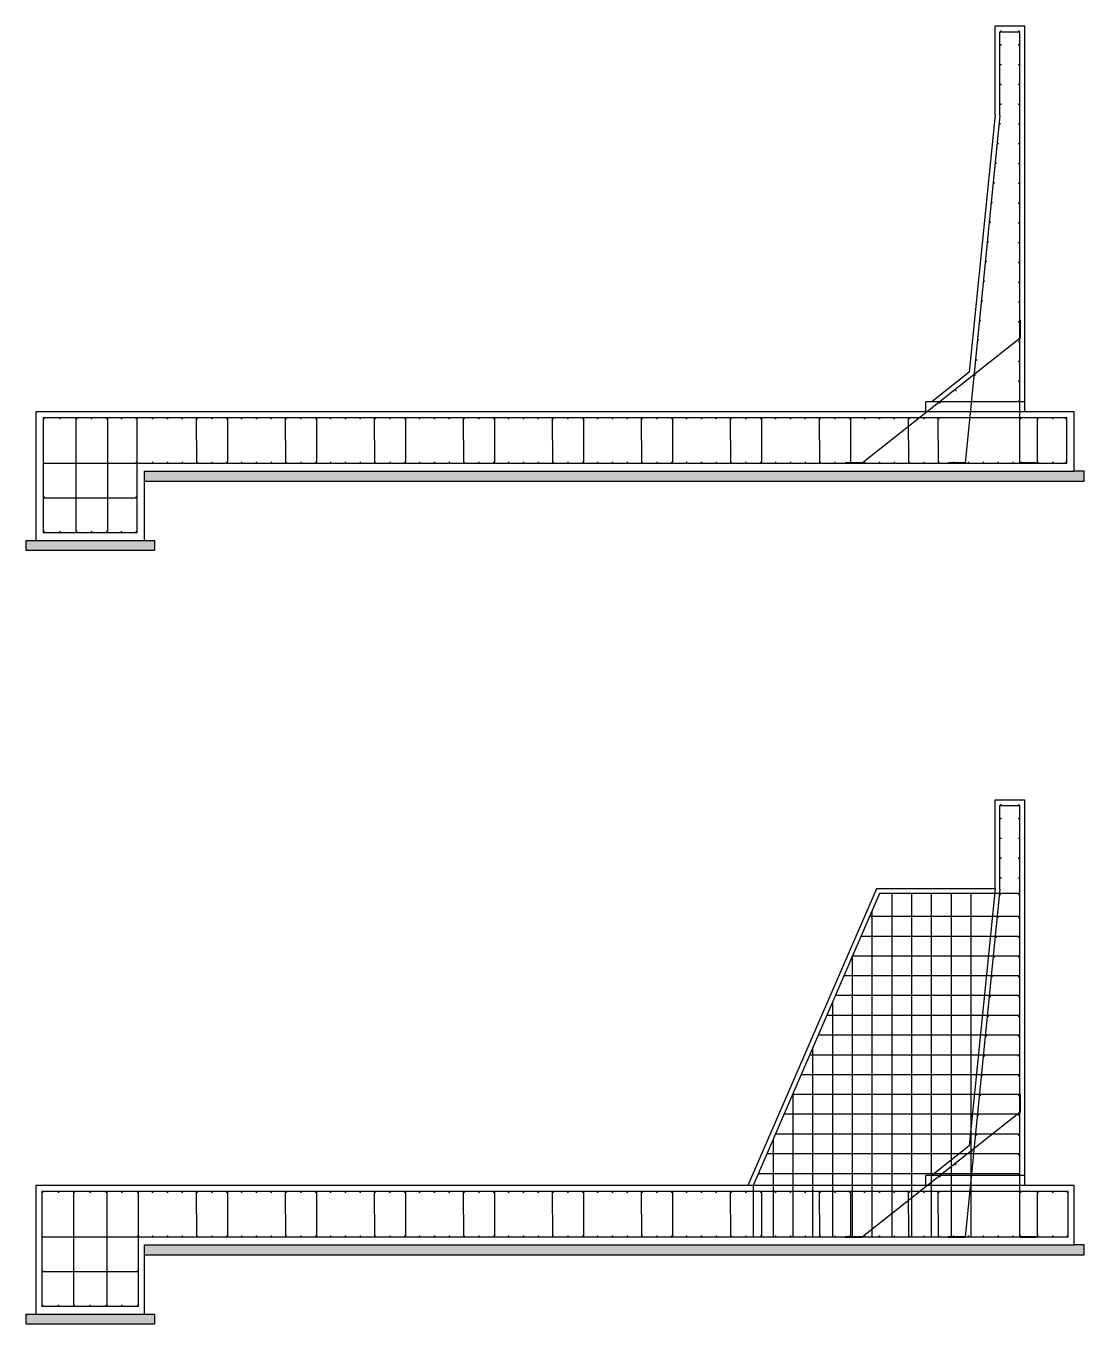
# Model space of a CAD drawing. Header units: centimetres. Extents: x 21448 to 61951, y 7284 to 18464.
# Drawn here: x 56200 to 57270, y 12918 to 14230 of the extents above; entities that cross this region are included whole.
import ezdxf

# ---------------------------------------------------------------- set-up
doc = ezdxf.new("R2010")
doc.units = ezdxf.units.CM
doc.header["$MEASUREMENT"] = 0
for name, color, linetype, lineweight in [('HATCH', 250, 'Continuous', 9), ('THAY', 7, 'Continuous', 25), ('THEPDAI', 3, 'Continuous', 30), ('THEPDOC', 1, 'Continuous', 40)]:
    doc.layers.add(name, color=color, linetype=linetype, lineweight=lineweight)
doc.layers.add('Thep chu', color=1, linetype='Continuous')

msp = doc.modelspace()

# ---------------------------------------------------------------- hatches: boundary and pattern name
at = {"layer": 'HATCH'}
h = msp.add_hatch(dxfattribs=at)
h.set_pattern_fill('AR-CONC', color=256, style=0)
h.set_pattern_definition([(50, (1372.5144, 0), (7.1726018, -0.62752135), [0.75, -8.25]), (355, (1372.5144, 0), (-1.3875133, 7.5219213), [0.6, -6.6]), (100.4514, (1373.112, -0.052), (5.7850938, 6.8943954), [0.6374019, -7.0114211]), (46.1842, (1372.514, 2), (10.6724105, -1.6551901), [1.125, -12.375]), (96.6356, (1373.404, 1.862), (9.346627, 9.7411787), [0.9561029, -10.51713]), (351.1842, (1372.514, 2), (9.3466195, 9.741186), [0.9, -9.9]), (21, (1373.5144, 1.5), (5.9690705, -4.0261889), [0.75, -8.25]), (326, (1373.5144, 1.5), (2.4331533, 7.25150045), [0.6, -6.6]), (71.4514, (1374.012, 1.1645), (8.4022263, 3.225305), [0.6374019, -7.0114211]), (37.5, (1372.5144, 0), (0.12159855, 3.32893854), [0, -6.52, 0, -6.7, 0, -6.625]), (7.5, (1372.5144, 0), (2.63069537, 3.94411712), [0, -3.82, 0, -6.37, 0, -2.525]), (327.5, (1370.2844, 0), (5.33822436, -0.22554872), [0, -2.5, 0, -7.8, 0, -10.35]), (317.5, (1369.2844, 0), (5.8318617, 1.00104982), [0, -3.25, 0, -5.18, 0, -7.35])])
h.paths.add_polyline_path([(56320.3, 13780.1), (56320.3, 13770.1), (57270.3, 13770.1), (57270.3, 13780.1), (57260.3, 13780.1)])
h.paths.add_polyline_path([(56330.3, 13710.1), (56320.3, 13710.1), (56210.3, 13710.1), (56200.3, 13710.1), (56200.3, 13700.1), (56330.3, 13700.1)])
h = msp.add_hatch(dxfattribs=at)
h.set_pattern_fill('AR-CONC', color=256, style=0)
h.set_pattern_definition([(50, (1372.5144, -782.139), (7.1726018, -0.62752135), [0.75, -8.25]), (355, (1372.5144, -782.139), (-1.3875133, 7.5219213), [0.6, -6.6]), (100.4514, (1373.112, -782.1916), (5.7850938, 6.8943954), [0.6374019, -7.0114211]), (46.1842, (1372.514, -780.139), (10.6724105, -1.6551901), [1.125, -12.375]), (96.6356, (1373.404, -780.277), (9.346627, 9.7411787), [0.9561029, -10.51713]), (351.1842, (1372.514, -780.139), (9.3466195, 9.741186), [0.9, -9.9]), (21, (1373.5144, -780.639), (5.9690705, -4.0261889), [0.75, -8.25]), (326, (1373.5144, -780.639), (2.4331533, 7.25150045), [0.6, -6.6]), (71.4514, (1374.012, -780.975), (8.4022263, 3.225305), [0.6374019, -7.0114211]), (37.5, (1372.5144, -782.1393), (0.12159855, 3.32893854), [0, -6.52, 0, -6.7, 0, -6.625]), (7.5, (1372.5144, -782.1393), (2.63069537, 3.94411712), [0, -3.82, 0, -6.37, 0, -2.525]), (327.5, (1370.2844, -782.1393), (5.33822436, -0.22554872), [0, -2.5, 0, -7.8, 0, -10.35]), (317.5, (1369.2844, -782.1393), (5.8318617, 1.00104982), [0, -3.25, 0, -5.18, 0, -7.35])])
h.paths.add_polyline_path([(56320.3, 12998), (56320.3, 12988), (57270.3, 12988), (57270.3, 12998), (57260.3, 12998)])
h.paths.add_polyline_path([(56330.3, 12928), (56320.3, 12928), (56210.3, 12928), (56200.3, 12928), (56200.3, 12918), (56330.3, 12918)])

# ---------------------------------------------------------------- linework, layer by layer
at = {"layer": 'THAY', "color": 6}
for p, q in [((57180.3, 14140.1), (57180.3, 14230.1)), ((57180.3, 14230.1), (57210.3, 14230.1)), ((57210.3, 13840.1), (57210.3, 14230.1)), ((57180.3, 14140.1), (57154.3, 13880.1)), ((57154.3, 13880.1), (57116.4, 13850.1)), ((57210.3, 13850.1), (57110.3, 13850.1)), ((57110.3, 13840.1), (57110.3, 13850.1)), ((57180.3, 13358), (57180.3, 13448)), ((57180.3, 13448), (57210.3, 13448)), ((57210.3, 13058), (57210.3, 13448)), ((57060.3, 13358), (56930.3, 13058)), ((57180.3, 13358), (57060.3, 13358)), ((57180.3, 13358), (57154.3, 13098)), ((57154.3, 13098), (57116.4, 13068)), ((57210.3, 13068), (57110.3, 13068)), ((57110.3, 13058), (57110.3, 13068))]:
    msp.add_line(p, q, dxfattribs=at)
at = {"layer": 'THAY'}
for p, q in [((57260.3, 13840.1), (56210.3, 13840.1)), ((56210.3, 13840.1), (56210.3, 13780.1)), ((57260.3, 13780.1), (57260.3, 13840.1)), ((56210.3, 13780.1), (56210.3, 13710.1)), ((56320.3, 13780.1), (57260.3, 13780.1)), ((56320.3, 13710.1), (56320.3, 13780.1)), ((57270.3, 13780.1), (57260.3, 13780.1)), ((57270.3, 13770.1), (57270.3, 13780.1)), ((56320.3, 13770.1), (57270.3, 13770.1)), ((56200.3, 13710.1), (56200.3, 13700.1)), ((56200.3, 13710.1), (56210.3, 13710.1)), ((56200.3, 13700.1), (56330.3, 13700.1)), ((56210.3, 13710.1), (56320.3, 13710.1)), ((56210.3, 13710.1), (56320.3, 13710.1)), ((56320.3, 13710.1), (56330.3, 13710.1)), ((56330.3, 13710.1), (56330.3, 13700.1)), ((57260.3, 13058), (56210.3, 13058)), ((56210.3, 13058), (56210.3, 12998)), ((57260.3, 12998), (57260.3, 13058)), ((56210.3, 12998), (56210.3, 12928)), ((56320.3, 12998), (57260.3, 12998)), ((56320.3, 12928), (56320.3, 12998)), ((57270.3, 12998), (57260.3, 12998)), ((57270.3, 12988), (57270.3, 12998)), ((56320.3, 12988), (57270.3, 12988)), ((56200.3, 12928), (56200.3, 12918)), ((56200.3, 12928), (56210.3, 12928)), ((56210.3, 12928), (56320.3, 12928)), ((56210.3, 12928), (56320.3, 12928)), ((56320.3, 12928), (56330.3, 12928)), ((56330.3, 12928), (56330.3, 12918)), ((56200.3, 12918), (56330.3, 12918))]:
    msp.add_line(p, q, dxfattribs=at)
at = {"layer": 'Thep chu'}
for p, q in [((57185.3, 14139.6), (57185.3, 14224.1)), ((57185.3, 14224.1), (57205.3, 14224.1)), ((57205.3, 13788), (57205.3, 14224.1)), ((57185.3, 14139.6), (57150.2, 13788)), ((57205.7, 13914.4), (57045.9, 13788)), ((57252.8, 13834.1), (56217.8, 13834.1)), ((57252.8, 13788.1), (57252.8, 13834.1)), ((56217.8, 13788.1), (57252.8, 13788.1)), ((56217.8, 13718.1), (56312.8, 13718.1)), ((57185.3, 13357.5), (57185.3, 13442)), ((57185.3, 13442), (57205.3, 13442)), ((57205.3, 13005.8), (57205.3, 13442)), ((57063.6, 13353), (56935.8, 13058)), ((57205.3, 13353), (57063.6, 13353)), ((57075.8, 13353), (57075.8, 13006)), ((57095.8, 13353), (57095.8, 13006)), ((57115.8, 13353), (57115.8, 13006)), ((57135.8, 13353), (57135.8, 13006)), ((57185.3, 13357.5), (57150.2, 13005.8)), ((57155.8, 13353), (57155.8, 13006)), ((57055.8, 13334.9), (57055.8, 13006)), ((57205.3, 13329.8), (57053.6, 13329.8)), ((57205.3, 13309.7), (57044.9, 13309.7)), ((57035.8, 13288.7), (57035.8, 13006)), ((57205.3, 13289.9), (57036.3, 13289.9)), ((57205.3, 13269.8), (57027.6, 13269.8)), ((57015.8, 13242.6), (57015.8, 13006)), ((57205.3, 13249.9), (57019, 13249.9)), ((57205.3, 13229.9), (57010.3, 13229.9)), ((57205.3, 13209.8), (57001.6, 13209.8)), ((57205.3, 13189.7), (56992.9, 13189.7)), ((56995.8, 13196.4), (56995.8, 13006)), ((57205.3, 13169.9), (56984.3, 13169.9)), ((57205.3, 13150.1), (56975.7, 13150.1)), ((56975.8, 13150.3), (56975.8, 13006)), ((57205.3, 13130.1), (56967, 13130.1)), ((57205.7, 13132.2), (57045.9, 13005.8)), ((57205.3, 13110), (56958.3, 13110)), ((56955.8, 13104.1), (56955.8, 13006)), ((57205.3, 13090), (56949.7, 13090)), ((57205.3, 13069.9), (56941, 13069.9)), ((56935.8, 13058), (56935.8, 13006)), ((57254.3, 13052), (56216.3, 13052)), ((57254.3, 13006), (57254.3, 13052)), ((56216.3, 13006), (57254.3, 13006)), ((56216.3, 12936), (56314.3, 12936))]:
    msp.add_line(p, q, dxfattribs=at)
at = {"layer": 'THEPDAI'}
for p, q in [((56217.8, 13834.1), (56217.8, 13780.1)), ((56250.9, 13833.2), (56250.9, 13719)), ((56282.8, 13833.2), (56282.8, 13719)), ((56312.8, 13718.1), (56312.8, 13834.1)), ((56372.6, 13833.2), (56372.7, 13789)), ((56404.3, 13833.2), (56404.3, 13789)), ((56462.6, 13833.2), (56462.7, 13789)), ((56494.3, 13833.2), (56494.3, 13789)), ((56552.6, 13833.2), (56552.7, 13789)), ((56584.3, 13833.2), (56584.3, 13789)), ((56642.6, 13833.2), (56642.7, 13789)), ((56674.3, 13833.2), (56674.3, 13789)), ((56732.6, 13833.2), (56732.7, 13789)), ((56764.3, 13833.2), (56764.3, 13789)), ((56822.6, 13833.2), (56822.7, 13789)), ((56854.3, 13833.2), (56854.3, 13789)), ((56912.6, 13833.2), (56912.7, 13789)), ((56944.3, 13833.2), (56944.3, 13789)), ((57002.6, 13833.2), (57002.7, 13789)), ((57034.2, 13833.2), (57034.3, 13789)), ((57092.6, 13833.2), (57092.7, 13789)), ((57122.6, 13833.2), (57122.7, 13789)), ((57222.8, 13833.2), (57222.9, 13789)), ((56217.8, 13780.1), (56217.8, 13718.1)), ((56217.8, 13753.1), (56312.8, 13753.1)), ((56216.3, 13052), (56216.3, 12998)), ((56248.4, 13051.1), (56248.4, 12936.8)), ((56282.3, 13051.1), (56282.3, 12936.8)), ((56314.3, 12936), (56314.3, 13052)), ((56372.6, 13051.1), (56372.7, 13006.8)), ((56404.3, 13051.1), (56404.3, 13006.8)), ((56462.6, 13051.1), (56462.7, 13006.8)), ((56494.3, 13051.1), (56494.3, 13006.8)), ((56552.6, 13051.1), (56552.7, 13006.8)), ((56584.3, 13051.1), (56584.3, 13006.8)), ((56642.6, 13051.1), (56642.7, 13006.8)), ((56674.3, 13051.1), (56674.3, 13006.8)), ((56732.6, 13051.1), (56732.7, 13006.8)), ((56764.3, 13051.1), (56764.3, 13006.8)), ((56822.6, 13051.1), (56822.7, 13006.8)), ((56854.3, 13051.1), (56854.3, 13006.8)), ((56912.6, 13051.1), (56912.7, 13006.8)), ((56944.3, 13051.1), (56944.3, 13006.8)), ((57002.6, 13051.1), (57002.7, 13006.8)), ((57034.2, 13051.1), (57034.3, 13006.8)), ((57092.6, 13051.1), (57092.7, 13006.8)), ((57122.6, 13051.1), (57122.7, 13006.8)), ((57222.8, 13051.1), (57222.9, 13006.8)), ((56216.3, 12998), (56216.3, 12936)), ((56216.3, 12971), (56314.3, 12971))]:
    msp.add_line(p, q, dxfattribs=at)
at = {"layer": 'THEPDOC'}
for p, q in [((57205.7, 13914.4), (57205.7, 13932.6)), ((57045.9, 13788), (57028.9, 13788)), ((57150.2, 13788), (57133.4, 13788)), ((57221.8, 13788), (57205.3, 13788)), ((57205.7, 13132.2), (57205.7, 13150.5)), ((57045.9, 13005.8), (57028.9, 13005.8)), ((57150.2, 13005.8), (57133.4, 13005.8)), ((57221.8, 13005.8), (57205.3, 13005.8))]:
    msp.add_line(p, q, dxfattribs=at)
at = {"layer": 'THEPDOC', "const_width": 0.8}
for points in [[(57185.8, 14225, 1), (57186.6, 14225, 1)], [(57204.9, 14225, -1), (57204.1, 14225, -1)], [(57186.7, 14211, -1), (57185.9, 14211, -1)], [(57204, 14211, 1), (57204.8, 14211, 1)], [(57186.7, 14191, -1), (57185.9, 14191, -1)], [(57204, 14191, 1), (57204.8, 14191, 1)], [(57186.7, 14171, -1), (57185.9, 14171, -1)], [(57204, 14171, 1), (57204.8, 14171, 1)], [(57186.7, 14151, -1), (57185.9, 14151, -1)], [(57204, 14151, 1), (57204.8, 14151, 1)], [(57185, 14131.2, 1), (57185.8, 14131.2, 1)], [(57204, 14131, 1), (57204.8, 14131, 1)], [(57183, 14111.3, 1), (57183.8, 14111.3, 1)], [(57204, 14111, 1), (57204.8, 14111, 1)], [(57181, 14091.4, 1), (57181.8, 14091.4, 1)], [(57204, 14091, 1), (57204.8, 14091, 1)], [(57179, 14071.5, 1), (57179.8, 14071.5, 1)], [(57204, 14071, 1), (57204.8, 14071, 1)], [(57176.9, 14051.6, 1), (57177.7, 14051.6, 1)], [(57204, 14051, 1), (57204.8, 14051, 1)], [(57175.1, 14031.7, 1), (57175.9, 14031.7, 1)], [(57204, 14031, 1), (57204.8, 14031, 1)], [(57172.9, 14011.8, 1), (57173.7, 14011.8, 1)], [(57204, 14011, 1), (57204.8, 14011, 1)], [(57171, 13991.9, 1), (57171.8, 13991.9, 1)], [(57204, 13991, 1), (57204.8, 13991, 1)], [(57169, 13972, 1), (57169.8, 13972, 1)], [(57204, 13971, 1), (57204.8, 13971, 1)], [(57167, 13952.1, 1), (57167.8, 13952.1, 1)], [(57204, 13951, 1), (57204.8, 13951, 1)], [(57165, 13932.3, 1), (57165.8, 13932.3, 1)], [(57204, 13931, 1), (57204.8, 13931, 1)], [(57163, 13912.4, 1), (57163.8, 13912.4, 1)], [(57204, 13911, 1), (57204.8, 13911, 1)], [(57161.2, 13892.5, 1), (57162, 13892.5, 1)], [(57204, 13891, 1), (57204.8, 13891, 1)], [(57159.6, 13877, 1), (57160.4, 13877, 1)], [(57204, 13871, 1), (57204.8, 13871, 1)], [(57140.2, 13861.5, 1), (57141, 13861.5, 1)], [(57124.4, 13849.2, 1), (57125.2, 13849.2, 1)], [(57204, 13851, 1), (57204.8, 13851, 1)], [(56218.3, 13833.2, -1), (56219.1, 13833.2, -1)], [(56234.3, 13833.2, -1), (56235.1, 13833.2, -1)], [(56251.3, 13833.2, -1), (56252.1, 13833.2, -1)], [(56266.3, 13833.2, -1), (56267.1, 13833.2, -1)], [(56281.5, 13833.2, -1), (56282.3, 13833.2, -1)], [(56296.5, 13833.2, -1), (56297.3, 13833.2, -1)], [(56311.5, 13833.2, -1), (56312.3, 13833.2, -1)], [(56328, 13833.2, -1), (56328.8, 13833.2, -1)], [(56343, 13833.2, -1), (56343.8, 13833.2, -1)], [(56358, 13833.2, -1), (56358.8, 13833.2, -1)], [(56373, 13833.2, -1), (56373.8, 13833.2, -1)], [(56388, 13833.2, -1), (56388.8, 13833.2, -1)], [(56403, 13833.2, -1), (56403.8, 13833.2, -1)], [(56418, 13833.2, -1), (56418.8, 13833.2, -1)], [(56433, 13833.2, -1), (56433.8, 13833.2, -1)], [(56448, 13833.2, -1), (56448.8, 13833.2, -1)], [(56463, 13833.2, -1), (56463.8, 13833.2, -1)], [(56478, 13833.2, -1), (56478.8, 13833.2, -1)], [(56493, 13833.2, -1), (56493.8, 13833.2, -1)], [(56508, 13833.2, -1), (56508.8, 13833.2, -1)], [(56523, 13833.2, -1), (56523.8, 13833.2, -1)], [(56538, 13833.2, -1), (56538.8, 13833.2, -1)], [(56553, 13833.2, -1), (56553.8, 13833.2, -1)], [(56568, 13833.2, -1), (56568.8, 13833.2, -1)], [(56583, 13833.2, -1), (56583.8, 13833.2, -1)], [(56598, 13833.2, -1), (56598.8, 13833.2, -1)], [(56613, 13833.2, -1), (56613.8, 13833.2, -1)], [(56628, 13833.2, -1), (56628.8, 13833.2, -1)], [(56643, 13833.2, -1), (56643.8, 13833.2, -1)], [(56658, 13833.2, -1), (56658.8, 13833.2, -1)], [(56673, 13833.2, -1), (56673.8, 13833.2, -1)], [(56688, 13833.2, -1), (56688.8, 13833.2, -1)], [(56703, 13833.2, -1), (56703.8, 13833.2, -1)], [(56718, 13833.2, -1), (56718.8, 13833.2, -1)], [(56733, 13833.2, -1), (56733.8, 13833.2, -1)], [(56748, 13833.2, -1), (56748.8, 13833.2, -1)], [(56763, 13833.2, -1), (56763.8, 13833.2, -1)], [(56778, 13833.2, -1), (56778.8, 13833.2, -1)], [(56793, 13833.2, -1), (56793.8, 13833.2, -1)], [(56808, 13833.2, -1), (56808.8, 13833.2, -1)], [(56823, 13833.2, -1), (56823.8, 13833.2, -1)], [(56838, 13833.2, -1), (56838.8, 13833.2, -1)], [(56853, 13833.2, -1), (56853.8, 13833.2, -1)], [(56868, 13833.2, -1), (56868.8, 13833.2, -1)], [(56883, 13833.2, -1), (56883.8, 13833.2, -1)], [(56898, 13833.2, -1), (56898.8, 13833.2, -1)], [(56913, 13833.2, -1), (56913.8, 13833.2, -1)], [(56928, 13833.2, -1), (56928.8, 13833.2, -1)], [(56943, 13833.2, -1), (56943.8, 13833.2, -1)], [(56958, 13833.2, -1), (56958.8, 13833.2, -1)], [(56973, 13833.2, -1), (56973.8, 13833.2, -1)], [(56988, 13833.2, -1), (56988.8, 13833.2, -1)], [(57003, 13833.2, -1), (57003.8, 13833.2, -1)], [(57018, 13833.2, -1), (57018.8, 13833.2, -1)], [(57033, 13833.2, -1), (57033.8, 13833.2, -1)], [(57048, 13833.2, -1), (57048.8, 13833.2, -1)], [(57063, 13833.2, -1), (57063.8, 13833.2, -1)], [(57078, 13833.2, -1), (57078.8, 13833.2, -1)], [(57093, 13833.2, -1), (57093.8, 13833.2, -1)], [(57108, 13833.2, -1), (57108.8, 13833.2, -1)], [(57123, 13833.2, -1), (57123.8, 13833.2, -1)], [(57205.9, 13833.2, -1), (57206.7, 13833.2, -1)], [(57223.3, 13833.2, -1), (57224.1, 13833.2, -1)], [(57238.3, 13833.2, -1), (57239.1, 13833.2, -1)], [(57251.6, 13833.2, 1), (57252.4, 13833.2, 1)], [(56311.6, 13789, 1), (56312.4, 13789, 1)], [(56328.1, 13789, 1), (56328.9, 13789, 1)], [(56343.1, 13789, 1), (56343.9, 13789, 1)], [(56358.1, 13789, 1), (56358.9, 13789, 1)], [(56373.1, 13789, 1), (56373.9, 13789, 1)], [(56388.1, 13789, 1), (56388.9, 13789, 1)], [(56403.1, 13789, 1), (56403.9, 13789, 1)], [(56418.1, 13789, 1), (56418.9, 13789, 1)], [(56433.1, 13789, 1), (56433.9, 13789, 1)], [(56448.1, 13789, 1), (56448.9, 13789, 1)], [(56463.1, 13789, 1), (56463.9, 13789, 1)], [(56478.1, 13789, 1), (56478.9, 13789, 1)], [(56493.1, 13789, 1), (56493.9, 13789, 1)], [(56508.1, 13789, 1), (56508.9, 13789, 1)], [(56523.1, 13789, 1), (56523.9, 13789, 1)], [(56538.1, 13789, 1), (56538.9, 13789, 1)], [(56553.1, 13789, 1), (56553.9, 13789, 1)], [(56568.1, 13789, 1), (56568.9, 13789, 1)], [(56583.1, 13789, 1), (56583.9, 13789, 1)], [(56598.1, 13789, 1), (56598.9, 13789, 1)], [(56613.1, 13789, 1), (56613.9, 13789, 1)], [(56628.1, 13789, 1), (56628.9, 13789, 1)], [(56643.1, 13789, 1), (56643.9, 13789, 1)], [(56658.1, 13789, 1), (56658.9, 13789, 1)], [(56673.1, 13789, 1), (56673.9, 13789, 1)], [(56688.1, 13789, 1), (56688.9, 13789, 1)], [(56703.1, 13789, 1), (56703.9, 13789, 1)], [(56718.1, 13789, 1), (56718.9, 13789, 1)], [(56733.1, 13789, 1), (56733.9, 13789, 1)], [(56748.1, 13789, 1), (56748.9, 13789, 1)], [(56763.1, 13789, 1), (56763.9, 13789, 1)], [(56778.1, 13789, 1), (56778.9, 13789, 1)], [(56793.1, 13789, 1), (56793.9, 13789, 1)], [(56808.1, 13789, 1), (56808.9, 13789, 1)], [(56823.1, 13789, 1), (56823.9, 13789, 1)], [(56838.1, 13789, 1), (56838.9, 13789, 1)], [(56853.1, 13789, 1), (56853.9, 13789, 1)], [(56868.1, 13789, 1), (56868.9, 13789, 1)], [(56883.1, 13789, 1), (56883.9, 13789, 1)], [(56898.1, 13789, 1), (56898.9, 13789, 1)], [(56913.1, 13789, 1), (56913.9, 13789, 1)], [(56928.1, 13789, 1), (56928.9, 13789, 1)], [(56943.1, 13789, 1), (56943.9, 13789, 1)], [(56958.1, 13789, 1), (56958.9, 13789, 1)], [(56973.1, 13789, 1), (56973.9, 13789, 1)], [(56988.1, 13789, 1), (56988.9, 13789, 1)], [(57003.1, 13789, 1), (57003.9, 13789, 1)], [(57018.1, 13789, 1), (57018.9, 13789, 1)], [(57033.1, 13789, 1), (57033.9, 13789, 1)], [(57048.1, 13789, 1), (57048.9, 13789, 1)], [(57063.1, 13789, 1), (57063.9, 13789, 1)], [(57078.1, 13789, 1), (57078.9, 13789, 1)], [(57093.1, 13789, 1), (57093.9, 13789, 1)], [(57108.1, 13789, 1), (57108.9, 13789, 1)], [(57123.1, 13789, 1), (57123.9, 13789, 1)], [(57138.1, 13789, 1), (57138.9, 13789, 1)], [(57153.1, 13789, 1), (57153.9, 13789, 1)], [(57168.1, 13789, 1), (57168.9, 13789, 1)], [(57183.1, 13789, 1), (57183.9, 13789, 1)], [(57198.1, 13789, 1), (57198.9, 13789, 1)], [(57205.9, 13789, 1), (57206.7, 13789, 1)], [(57223.3, 13789, 1), (57224.1, 13789, 1)], [(57238.3, 13789, 1), (57239.1, 13789, 1)], [(57251.6, 13789.1, 1), (57252.4, 13789.1, 1)], [(56218.3, 13754, 1), (56219.1, 13754, 1)], [(56311.5, 13754, 1), (56312.3, 13754, 1)], [(56218.3, 13719, 1), (56219.1, 13719, 1)], [(56234.3, 13719, 1), (56235.1, 13719, 1)], [(56251.3, 13719, 1), (56252.1, 13719, 1)], [(56266.3, 13719, 1), (56267.1, 13719, 1)], [(56281.5, 13719, 1), (56282.3, 13719, 1)], [(56296.5, 13719, 1), (56297.3, 13719, 1)], [(56311.5, 13719, 1), (56312.3, 13719, 1)], [(57185.8, 13442.8, 1), (57186.6, 13442.8, 1)], [(57204.9, 13442.8, -1), (57204.1, 13442.8, -1)], [(57186.7, 13428.9, -1), (57185.9, 13428.9, -1)], [(57204, 13428.9, 1), (57204.8, 13428.9, 1)], [(57186.7, 13408.9, -1), (57185.9, 13408.9, -1)], [(57204, 13408.9, 1), (57204.8, 13408.9, 1)], [(57186.7, 13388.9, -1), (57185.9, 13388.9, -1)], [(57204, 13388.9, 1), (57204.8, 13388.9, 1)], [(57186.7, 13368.9, -1), (57185.9, 13368.9, -1)], [(57204, 13368.9, 1), (57204.8, 13368.9, 1)], [(57185.3, 13352, 1), (57186.1, 13352, 1)], [(57204, 13352, 1), (57204.8, 13352, 1)], [(57183, 13329, 1), (57183.8, 13329, 1)], [(57204, 13328.9, 1), (57204.8, 13328.9, 1)], [(57181, 13308.9, 1), (57181.8, 13308.9, 1)], [(57204, 13308.9, 1), (57204.8, 13308.9, 1)], [(57179, 13288.9, 1), (57179.8, 13288.9, 1)], [(57204, 13288.9, 1), (57204.8, 13288.9, 1)], [(57176.9, 13269, 1), (57177.7, 13269, 1)], [(57204, 13268.9, 1), (57204.8, 13268.9, 1)], [(57175, 13249, 1), (57175.8, 13249, 1)], [(57204, 13248.9, 1), (57204.8, 13248.9, 1)], [(57172.9, 13229, 1), (57173.7, 13229, 1)], [(57204, 13228.9, 1), (57204.8, 13228.9, 1)], [(57170.9, 13209, 1), (57171.7, 13209, 1)], [(57204, 13208.9, 1), (57204.8, 13208.9, 1)], [(57169, 13188.9, 1), (57169.8, 13188.9, 1)], [(57204, 13188.9, 1), (57204.8, 13188.9, 1)], [(57166.9, 13169, 1), (57167.7, 13169, 1)], [(57204, 13168.9, 1), (57204.8, 13168.9, 1)], [(57165, 13149.2, 1), (57165.8, 13149.2, 1)], [(57204, 13148.9, 1), (57204.8, 13148.9, 1)], [(57163, 13129.2, 1), (57163.8, 13129.2, 1)], [(57204, 13128.9, 1), (57204.8, 13128.9, 1)], [(57161.1, 13109.1, 1), (57161.9, 13109.1, 1)], [(57204, 13108.9, 1), (57204.8, 13108.9, 1)], [(57156.4, 13092.3, 1), (57157.2, 13092.3, 1)], [(57204, 13088.9, 1), (57204.8, 13088.9, 1)], [(57140.2, 13079.3, 1), (57141, 13079.3, 1)], [(57204, 13068.9, 1), (57204.8, 13068.9, 1)], [(57124.4, 13067, 1), (57125.2, 13067, 1)], [(56216.8, 13051.1, -1), (56217.6, 13051.1, -1)], [(56232.8, 13051.1, -1), (56233.6, 13051.1, -1)], [(56248.8, 13051.1, -1), (56249.6, 13051.1, -1)], [(56264.8, 13051.1, -1), (56265.6, 13051.1, -1)], [(56281, 13051.1, -1), (56281.8, 13051.1, -1)], [(56297, 13051.1, -1), (56297.8, 13051.1, -1)], [(56313, 13051.1, -1), (56313.8, 13051.1, -1)], [(56328, 13051.1, -1), (56328.8, 13051.1, -1)], [(56343, 13051.1, -1), (56343.8, 13051.1, -1)], [(56358, 13051.1, -1), (56358.8, 13051.1, -1)], [(56373, 13051.1, -1), (56373.8, 13051.1, -1)], [(56388, 13051.1, -1), (56388.8, 13051.1, -1)], [(56403, 13051.1, -1), (56403.8, 13051.1, -1)], [(56418, 13051.1, -1), (56418.8, 13051.1, -1)], [(56433, 13051.1, -1), (56433.8, 13051.1, -1)], [(56448, 13051.1, -1), (56448.8, 13051.1, -1)], [(56463, 13051.1, -1), (56463.8, 13051.1, -1)], [(56478, 13051.1, -1), (56478.8, 13051.1, -1)], [(56493, 13051.1, -1), (56493.8, 13051.1, -1)], [(56508, 13051.1, -1), (56508.8, 13051.1, -1)], [(56523, 13051.1, -1), (56523.8, 13051.1, -1)], [(56538, 13051.1, -1), (56538.8, 13051.1, -1)], [(56553, 13051.1, -1), (56553.8, 13051.1, -1)], [(56568, 13051.1, -1), (56568.8, 13051.1, -1)], [(56583, 13051.1, -1), (56583.8, 13051.1, -1)], [(56598, 13051.1, -1), (56598.8, 13051.1, -1)], [(56613, 13051.1, -1), (56613.8, 13051.1, -1)], [(56628, 13051.1, -1), (56628.8, 13051.1, -1)], [(56643, 13051.1, -1), (56643.8, 13051.1, -1)], [(56658, 13051.1, -1), (56658.8, 13051.1, -1)], [(56673, 13051.1, -1), (56673.8, 13051.1, -1)], [(56688, 13051.1, -1), (56688.8, 13051.1, -1)], [(56703, 13051.1, -1), (56703.8, 13051.1, -1)], [(56718, 13051.1, -1), (56718.8, 13051.1, -1)], [(56733, 13051.1, -1), (56733.8, 13051.1, -1)], [(56748, 13051.1, -1), (56748.8, 13051.1, -1)], [(56763, 13051.1, -1), (56763.8, 13051.1, -1)], [(56778, 13051.1, -1), (56778.8, 13051.1, -1)], [(56793, 13051.1, -1), (56793.8, 13051.1, -1)], [(56808, 13051.1, -1), (56808.8, 13051.1, -1)], [(56823, 13051.1, -1), (56823.8, 13051.1, -1)], [(56838, 13051.1, -1), (56838.8, 13051.1, -1)], [(56853, 13051.1, -1), (56853.8, 13051.1, -1)], [(56868, 13051.1, -1), (56868.8, 13051.1, -1)], [(56883, 13051.1, -1), (56883.8, 13051.1, -1)], [(56898, 13051.1, -1), (56898.8, 13051.1, -1)], [(56913, 13051.1, -1), (56913.8, 13051.1, -1)], [(56928, 13051.1, -1), (56928.8, 13051.1, -1)], [(56943, 13051.1, -1), (56943.8, 13051.1, -1)], [(56958, 13051.1, -1), (56958.8, 13051.1, -1)], [(56973, 13051.1, -1), (56973.8, 13051.1, -1)], [(56988, 13051.1, -1), (56988.8, 13051.1, -1)], [(57003, 13051.1, -1), (57003.8, 13051.1, -1)], [(57018, 13051.1, -1), (57018.8, 13051.1, -1)], [(57033, 13051.1, -1), (57033.8, 13051.1, -1)], [(57048, 13051.1, -1), (57048.8, 13051.1, -1)], [(57063, 13051.1, -1), (57063.8, 13051.1, -1)], [(57078, 13051.1, -1), (57078.8, 13051.1, -1)], [(57093, 13051.1, -1), (57093.8, 13051.1, -1)], [(57108, 13051.1, -1), (57108.8, 13051.1, -1)], [(57123, 13051.1, -1), (57123.8, 13051.1, -1)], [(57205.9, 13051.1, -1), (57206.7, 13051.1, -1)], [(57223.3, 13051.1, -1), (57224.1, 13051.1, -1)], [(57238.3, 13051.1, -1), (57239.1, 13051.1, -1)], [(57253.1, 13051.1, 1), (57253.9, 13051.1, 1)], [(56313.1, 13006.8, 1), (56313.9, 13006.8, 1)], [(56328.1, 13006.8, 1), (56328.9, 13006.8, 1)], [(56343.1, 13006.8, 1), (56343.9, 13006.8, 1)], [(56358.1, 13006.8, 1), (56358.9, 13006.8, 1)], [(56373.1, 13006.8, 1), (56373.9, 13006.8, 1)], [(56388.1, 13006.8, 1), (56388.9, 13006.8, 1)], [(56403.1, 13006.8, 1), (56403.9, 13006.8, 1)], [(56418.1, 13006.8, 1), (56418.9, 13006.8, 1)], [(56433.1, 13006.8, 1), (56433.9, 13006.8, 1)], [(56448.1, 13006.8, 1), (56448.9, 13006.8, 1)], [(56463.1, 13006.8, 1), (56463.9, 13006.8, 1)], [(56478.1, 13006.8, 1), (56478.9, 13006.8, 1)], [(56493.1, 13006.8, 1), (56493.9, 13006.8, 1)], [(56508.1, 13006.8, 1), (56508.9, 13006.8, 1)], [(56523.1, 13006.8, 1), (56523.9, 13006.8, 1)], [(56538.1, 13006.8, 1), (56538.9, 13006.8, 1)], [(56553.1, 13006.8, 1), (56553.9, 13006.8, 1)], [(56568.1, 13006.8, 1), (56568.9, 13006.8, 1)], [(56583.1, 13006.8, 1), (56583.9, 13006.8, 1)], [(56598.1, 13006.8, 1), (56598.9, 13006.8, 1)], [(56613.1, 13006.8, 1), (56613.9, 13006.8, 1)], [(56628.1, 13006.8, 1), (56628.9, 13006.8, 1)], [(56643.1, 13006.8, 1), (56643.9, 13006.8, 1)], [(56658.1, 13006.8, 1), (56658.9, 13006.8, 1)], [(56673.1, 13006.8, 1), (56673.9, 13006.8, 1)], [(56688.1, 13006.8, 1), (56688.9, 13006.8, 1)], [(56703.1, 13006.8, 1), (56703.9, 13006.8, 1)], [(56718.1, 13006.8, 1), (56718.9, 13006.8, 1)], [(56733.1, 13006.8, 1), (56733.9, 13006.8, 1)], [(56748.1, 13006.8, 1), (56748.9, 13006.8, 1)], [(56763.1, 13006.8, 1), (56763.9, 13006.8, 1)], [(56778.1, 13006.8, 1), (56778.9, 13006.8, 1)], [(56793.1, 13006.8, 1), (56793.9, 13006.8, 1)], [(56808.1, 13006.8, 1), (56808.9, 13006.8, 1)], [(56823.1, 13006.8, 1), (56823.9, 13006.8, 1)], [(56838.1, 13006.8, 1), (56838.9, 13006.8, 1)], [(56853.1, 13006.8, 1), (56853.9, 13006.8, 1)], [(56868.1, 13006.8, 1), (56868.9, 13006.8, 1)], [(56883.1, 13006.8, 1), (56883.9, 13006.8, 1)], [(56898.1, 13006.8, 1), (56898.9, 13006.8, 1)], [(56913.1, 13006.8, 1), (56913.9, 13006.8, 1)], [(56928.1, 13006.8, 1), (56928.9, 13006.8, 1)], [(56943.1, 13006.8, 1), (56943.9, 13006.8, 1)], [(56958.1, 13006.8, 1), (56958.9, 13006.8, 1)], [(56973.1, 13006.8, 1), (56973.9, 13006.8, 1)], [(56988.1, 13006.8, 1), (56988.9, 13006.8, 1)], [(57003.1, 13006.8, 1), (57003.9, 13006.8, 1)], [(57018.1, 13006.8, 1), (57018.9, 13006.8, 1)], [(57033.1, 13006.8, 1), (57033.9, 13006.8, 1)], [(57048.1, 13006.8, 1), (57048.9, 13006.8, 1)], [(57063.1, 13006.8, 1), (57063.9, 13006.8, 1)], [(57078.1, 13006.8, 1), (57078.9, 13006.8, 1)], [(57093.1, 13006.8, 1), (57093.9, 13006.8, 1)], [(57108.1, 13006.8, 1), (57108.9, 13006.8, 1)], [(57123.1, 13006.8, 1), (57123.9, 13006.8, 1)], [(57138.1, 13006.8, 1), (57138.9, 13006.8, 1)], [(57153.1, 13006.8, 1), (57153.9, 13006.8, 1)], [(57168.1, 13006.8, 1), (57168.9, 13006.8, 1)], [(57183.1, 13006.8, 1), (57183.9, 13006.8, 1)], [(57198.1, 13006.8, 1), (57198.9, 13006.8, 1)], [(57205.9, 13006.8, 1), (57206.7, 13006.8, 1)], [(57223.3, 13006.8, 1), (57224.1, 13006.8, 1)], [(57238.3, 13006.8, 1), (57239.1, 13006.8, 1)], [(57253.1, 13007, 1), (57253.9, 13007, 1)], [(56216.8, 12971.8, 1), (56217.6, 12971.8, 1)], [(56313, 12971.8, 1), (56313.8, 12971.8, 1)], [(56216.8, 12936.8, 1), (56217.6, 12936.8, 1)], [(56232.8, 12936.8, 1), (56233.6, 12936.8, 1)], [(56248.8, 12936.8, 1), (56249.6, 12936.8, 1)], [(56264.8, 12936.8, 1), (56265.6, 12936.8, 1)], [(56281, 12936.8, 1), (56281.8, 12936.8, 1)], [(56297, 12936.8, 1), (56297.8, 12936.8, 1)], [(56313, 12936.8, 1), (56313.8, 12936.8, 1)]]:
    msp.add_lwpolyline(points, format="xyb", close=True, dxfattribs=at)

doc.saveas('drawing.dxf')
